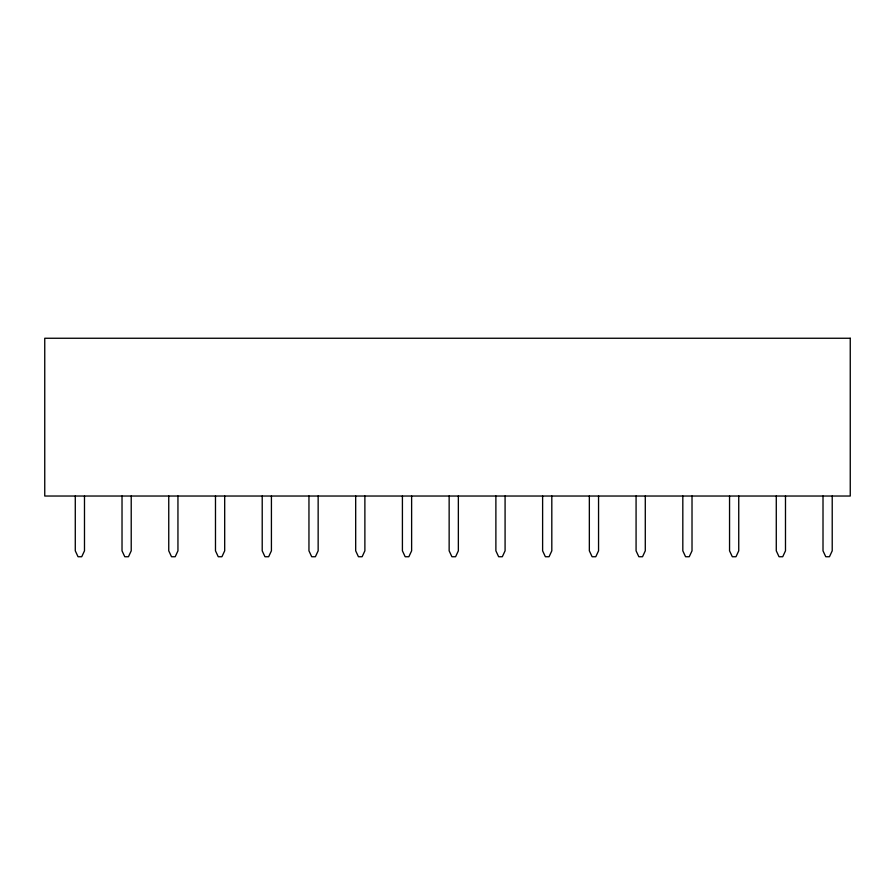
<?xml version="1.0" encoding="UTF-8"?>
<svg xmlns="http://www.w3.org/2000/svg" width="895" height="895" viewBox="0 0 895 895"><rect width="100%" height="100%" fill="white"/><g stroke="black" fill="none" stroke-linecap="round" stroke-linejoin="round"><path stroke-width="1.34" d="M832.216 496.009L832.216 550.828L829.452 556.746L825.772 556.746L823.008 550.828L823.008 496.009M785.486 496.009L785.486 550.828L782.722 556.746L779.042 556.746L776.278 550.828L776.278 496.009M738.744 496.009L738.744 550.828L735.992 556.746L732.311 556.746L729.548 550.828L729.548 496.009M692.014 496.009L692.014 550.828L689.251 556.746L685.57 556.746L682.818 550.828L682.818 496.009M645.284 496.009L645.284 550.828L642.52 556.746L638.84 556.746L636.076 550.828L636.076 496.009M598.554 496.009L598.554 550.828L595.79 556.746L592.11 556.746L589.346 550.828L589.346 496.009M551.812 496.009L551.812 550.828L549.06 556.746L545.379 556.746L542.616 550.828L542.616 496.009M505.082 496.009L505.082 550.828L502.319 556.746L498.638 556.746L495.886 550.828L495.886 496.009M458.352 496.009L458.352 550.828L455.589 556.746L451.908 556.746L449.145 550.828L449.145 496.009M411.622 496.009L411.622 550.828L408.858 556.746L405.178 556.746L402.414 550.828L402.414 496.009M364.88 496.009L364.88 550.828L362.128 556.746L358.447 556.746L355.684 550.828L355.684 496.009M318.15 496.009L318.15 550.828L315.387 556.746L311.706 556.746L308.954 550.828L308.954 496.009M271.42 496.009L271.42 550.828L268.657 556.746L264.976 556.746L262.213 550.828L262.213 496.009M224.69 496.009L224.69 550.828L221.926 556.746L218.246 556.746L215.482 550.828L215.482 496.009M177.948 496.009L177.948 550.828L175.196 556.746L171.516 556.746L168.752 550.828L168.752 496.009M131.218 496.009L131.218 550.828L128.455 556.746L124.774 556.746L122.022 550.828L122.022 496.009M84.488 496.009L84.488 550.828L81.725 556.746L78.044 556.746L75.281 550.828L75.281 496.009M850.25 338.254L44.75 338.254L44.75 496.031L850.25 496.031L850.25 338.254"/></g></svg>
